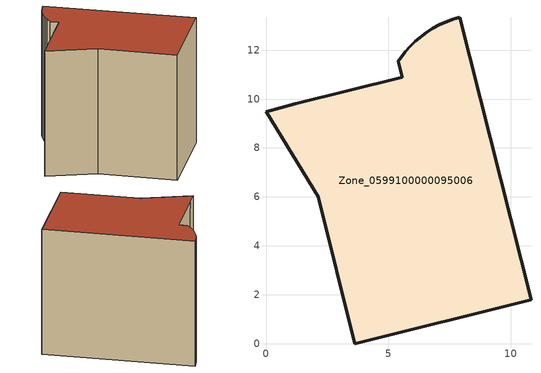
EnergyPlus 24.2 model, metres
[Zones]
Zone_0599100000095006
 floor ground (C_G): 6.82,12.89 7.08,13.03 7.63,13.26 7.92,13.34 10.83,1.8 3.63,0 2.14,6.01 0,9.48 1.2,9.8 5.57,10.89 5.41,11.55 5.7,11.94 5.89,12.16 6.11,12.37 6.57,12.74 z0
 wall outside (C_F): 1.2,9.8 0,9.48 2.14,6.01 3.63,0 10.83,1.8 7.92,13.34 7.63,13.26 7.08,13.03 6.82,12.89 6.57,12.74 6.11,12.37 5.89,12.16 5.7,11.94 5.41,11.55 5.57,10.89 1.2,9.8 z0:10.36
 roof outside (C_R): 5.7,11.94 5.41,11.55 5.57,10.89 1.2,9.8 0,9.48 2.14,6.01 3.63,0 10.83,1.8 7.92,13.34 7.63,13.26 7.08,13.03 6.82,12.89 6.57,12.74 6.11,12.37 5.89,12.16 z10.36
[BUILDING]
Pand.0599100000095006: North Axis=0; Terrain=City; Loads Convergence Tolerance Value=0.04; Temperature Convergence Tolerance Value=0.4; Solar Distribution=FullExterior; Maximum Number of Warmup Days=25; Minimum Number of Warmup Days=1
[Site:Location]
Rotterdam.The.Hague.AP_ZH_NLD Design_Conditions: Latitude=51.96; Longitude=4.45; Time Zone=1; Elevation=-4.5
[SITE:GROUNDTEMPERATURE:BUILDINGSURFACE]
18, 18, 18, 18, 18, 18, 18, 18, 18, 18, 18, 18
[MATERIAL] Thermal Absorptance=0.9; Solar Absorptance=0.7; Visible Absorptance=0.7
Name | Roughness | Thickness | Conductivity | Density | Specific Heat
G.TC.1992-2005 | MediumSmooth | 0.15 | 0.06 | 540 | 1210
F.TC.1992-2005 | Rough | 0.3 | 0.12 | 1920 | 840
R.TC.1992-2005 | MediumRough | 0.2 | 0.08 | 1500 | 1000
[CONSTRUCTION]
C_G: G.TC.1992-2005
C_F: F.TC.1992-2005
C_R: R.TC.1992-2005
[ZONE]
Zone_0599100000095006: Type=1; Multiplier=1; Ceiling Height=Autocalculate; Volume=Autocalculate; Floor Area=autocalculate; Part of Total Floor Area=Yes
[ZONEINFILTRATION:DESIGNFLOWRATE]
Infil_Zone_0599100000095006: Zone or ZoneList or Space or SpaceList=Zone_0599100000095006; Schedule=AlwaysOn; Design Flow Rate Calculation Method=Flow/Area; Flow Rate per Floor Area=0.0015; Constant Term Coefficient=1; Temperature Term Coefficient=0; Velocity Term Coefficient=0; Velocity Squared Term Coefficient=0
[HVACTEMPLATE:ZONE:IDEALLOADSAIRSYSTEM]
Zone_0599100000095006: Maximum Heating Supply Air Temperature=50; Minimum Cooling Supply Air Temperature=13; Maximum Heating Supply Air Humidity Ratio=0.0156; Minimum Cooling Supply Air Humidity Ratio=0.0077; Heating Limit=NoLimit; Cooling Limit=NoLimit; Dehumidification Control Type=ConstantSensibleHeatRatio; Cooling Sensible Heat Ratio=0.7; Dehumidification Setpoint=60; Humidification Control Type=None; Humidification Setpoint=30; Outdoor Air Method=None; Outdoor Air Flow Rate per Person=0.00944; Outdoor Air Flow Rate per Zone Floor Area=0; Outdoor Air Flow Rate per Zone=0; Demand Controlled Ventilation Type=None; Outdoor Air Economizer Type=NoEconomizer; Heat Recovery Type=None; Sensible Heat Recovery Effectiveness=0.7; Latent Heat Recovery Effectiveness=0.65
[ZONECONTROL:THERMOSTAT]
ThermostatControl_Zone_0599100000095006: Zone or ZoneList=Zone_0599100000095006; Control Type Schedule=DualSetpointControlType; Control 1=Thermostat_Zone_0599100000095006; Temperature Difference Between Cutout And Setpoint=0
[THERMOSTATSETPOINT:DUALSETPOINT]
Thermostat_Zone_0599100000095006: Heating Setpoint Temperature Schedule=HeatingSetpoint_Zone_0599100000095006; Cooling Setpoint Temperature Schedule=CoolingSetpoint_Zone_0599100000095006
[SCHEDULE:COMPACT]
HeatingSetpoint_Zone_0599100000095006: Through: 12/31, For: AllDays, Until: 24:00, 21
CoolingSetpoint_Zone_0599100000095006: Through: 12/31, For: AllDays, Until: 24:00, 24
DualSetpointControlType: Through: 12/31, For: AllDays, Until: 24:00, 4
AlwaysOn: Through: 12/31, For: AllDays, Until: 24:00, 1
